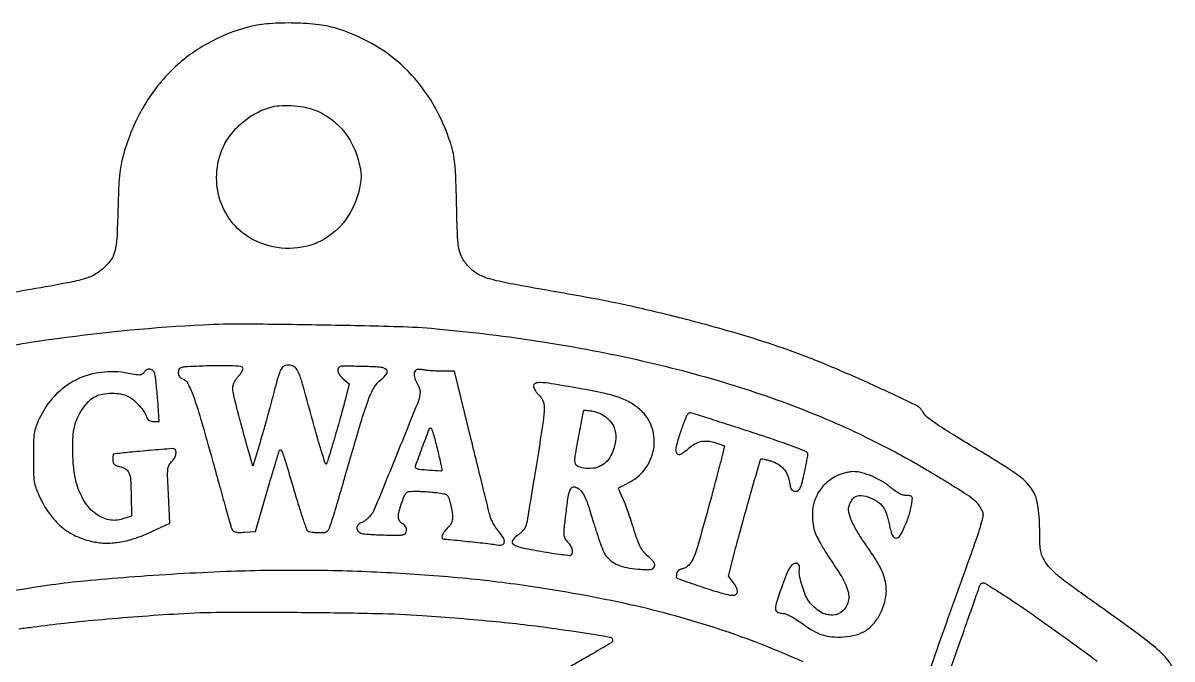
# Model space of a CAD drawing. Extents: x 54 to 922, y 29 to 1088.
# Drawn here: x 367 to 894, y 796 to 1088 of the extents above; entities that cross this region are included whole.
import ezdxf

# ---------------------------------------------------------------- set-up
doc = ezdxf.new("R2010")
doc.units = 0

msp = doc.modelspace()

# ---------------------------------------------------------------- linework, layer by layer
for points in [[(894.135369, 792.5, 0.0791), (891.502326, 796.475182, 0.030149), (886.707304, 801.102687, 0.018229), (878.896696, 807.301963, 0.004389), (865.5, 816.980835, -0.001246), (849.359191, 828.488575, -0.012319), (842.706468, 833.509366, -0.030065), (838.942877, 836.885944, -0.048738), (836.235511, 840.219983, -0.035597), (834.686518, 842.966766, -0.06504), (833.897081, 845.410917, -0.038017), (833.540522, 848.74565, -0.005606), (833.409475, 855.531494, 0.037497), (832.437055, 867.212291, 0.118086), (829.44561, 874.426085, 0.086669), (822.959817, 880.711465, 0.014671), (808.362266, 890.015815, -0.002744), (795.09851, 898.031676, -0.010644), (787.015577, 903.216938, -0.013482), (781.827864, 906.909784, -0.108879), (779.937667, 909.11647, 0.159971), (776.222192, 912.663055, 0.004375), (755.648111, 922.252155, 0.009821), (733.815277, 931.683075, 0.013891), (714, 939.149064, 0.012566), (693.578057, 945.632698, 0.008091), (669.61251, 952.164977, 0.008024), (645.058178, 958.01469, 0.011026), (622.79783, 962.429299, -0.001135), (591.668176, 967.965236, -0.018954), (581.420068, 970.215711, -0.060547), (575.823088, 972.418935, -0.079239), (571.46655, 975.759131, -0.056143), (568.468604, 979.732582, -0.08482), (566.925145, 983.772148, -0.039473), (566.1956, 989.988286, -0.004235), (565.768051, 1004.5, 0.003094), (565.443439, 1016.443965, 0.015732), (565.012544, 1023.08225, 0.026887), (564.291124, 1027.854253, 0.027242), (563.06384, 1032.5, 0.053896), (554.970745, 1050.601722, 0.06211), (543.498745, 1065.62437, 0.063202), (528.877563, 1077.168211, 0.058988), (511.5, 1085.017278, 0.046779), (502.629412, 1086.935065, 0.023995), (491.270707, 1087.748004, 0.023981), (479.811469, 1087.467358, 0.044), (470.600131, 1085.977228, 0.065264), (451.216448, 1078.265035, 0.06809), (434.783151, 1065.901966, 0.066741), (422.019208, 1049.338456, 0.058913), (413.413386, 1029.296586, 0.017323), (412.02815, 1023.944237, 0.024635), (411.200121, 1019.101603, 0.018128), (410.705053, 1013.210273, 0.005114), (410.360848, 1004, -0.003425), (409.89767, 990.372676, -0.0317), (409.28419, 984.506706, -0.072625), (408.097401, 980.834386, -0.065835), (405.880748, 977.516961, -0.058523), (401.363282, 973.446864, -0.072911), (396.333314, 970.886292, -0.034535), (388.324549, 968.787793, -0.004174), (370.382507, 965.543773, 0.005113), (338.876051, 959.786108, 0.010024)], [(319.120667, 931.254241, -0.02418), (382.504496, 943.093885, -0.021281), (449.5, 949.393738, -0.014664), (468.061939, 949.799889, -0.002477), (503.542481, 949.35985, -0.00238), (539.029117, 948.574927, -0.016247), (556.5, 947.53653, -0.015166), (605.173457, 941.559511, -0.017871), (650.776683, 932.871613, -0.018931), (693.119878, 921.523475, -0.022607), (732, 907.554826, -0.017918), (756.375679, 896.494834, -0.016705), (780.485212, 883.473855, -0.012411), (800.973617, 870.815695, -0.142204), (807.091458, 863.698617, -0.157291), (807.330833, 861.63534, -0.021575), (806.289363, 857.373419, -0.013722), (804.103352, 850.55513, -0.002458), (799.615465, 837.972768, 0.001301), (792.341928, 817.728535, 0.001358), (785.277357, 797.732277, 0.001011), (779.221033, 780.327722, 0.010974)], [(724.836008, 794.697556, 0.026406), (686.565715, 809.616398, 0.025209), (645.399565, 820.943024, 0.018536), (598.844284, 829.464055, 0.01326), (566.316327, 833.301846, 0.01077), (531.291127, 835.735947, 0.010552), (495.351335, 836.697293, 0.011155), (460.064291, 836.109031, 0.004672), (437.786347, 835.03169, 0.004564), (415.35842, 833.531447, 0.004768), (395.131491, 831.798698, 0.011047), (380, 830.01885, 0.014329), (346.423345, 824.329952, 0.015002)], [(792.281264, 791.007458, -0.000145), (795.995011, 801.5, 0.000339), (799.562149, 811.590771, 0.000513), (802.651137, 820.376562, 0.000189), (805.301473, 827.948669, 0.012705), (805.719619, 829.25, -0.059577), (806.00609, 829.919146, -0.063545), (806.437359, 830.485937, -0.071308), (806.941354, 830.869922, -0.127862), (807.441703, 831, -0.135851), (808.268068, 830.771253, -0.002617), (812.091862, 828.451349, -0.006119), (816.534326, 825.648769, -0.004038), (821.575072, 822.323742, -0.00565), (833.133001, 814.374211, -0.003226), (846.922462, 804.524765, -0.002662), (859.766252, 795.120446, -0.01753)], [(364.860934, 809.925598, 0.006044), (371.5, 810.756241, -0.007362), (385.960699, 812.526768, -0.004392), (403.212569, 814.228497, -0.004167), (421.828413, 815.743498, -0.004145), (440.5, 816.950947, -0.013346), (460.321686, 817.537786, -0.002875), (494.661193, 817.440179, -0.002952), (529.098167, 816.940913, -0.012052), (550, 816.010073, -0.007008), (584.01635, 813.193109, -0.011257), (612.91648, 809.7332, -0.006295), (636.150364, 806.12056, -0.614109), (636.933333, 803.611602, -0.060102), (636.561905, 803.328202, -0.00035), (632.808542, 801.123942, -0.001475), (628.51438, 798.623129, -0.000937), (623.5, 795.735191, 0.000472), (617.865516, 792.497104, 0.000356)]]:
    msp.add_lwpolyline(points, format="xyb")
for points in [[(500.212487, 1048.020303, -0.061216), (507.276882, 1044.33772, -0.062134), (513.199913, 1039.069861, -0.060919), (517.739587, 1032.406845, -0.055028), (520.729191, 1024.617013, -0.014656), (521.600197, 1020.849426, -0.041277), (521.911232, 1018.16556, -0.04223), (521.773797, 1015.50134, -0.015926), (521.150013, 1011.818839, -0.106703), (514.957849, 997.659134, -0.117929), (503.650098, 987.91674, -0.118144), (489.175341, 984.356104, -0.107369), (474.096417, 987.537218, -0.098895), (464.311165, 994.507977, -0.096421), (457.84867, 1004.760687, -0.094327), (455.615998, 1016.887563, -0.090022), (457.928049, 1029.202251, -0.064437), (461.378029, 1035.610863, -0.053926), (466.534087, 1041.369028, -0.052862), (472.919105, 1045.996495, -0.056362), (480, 1049.064873, -0.058994), (484.290828, 1049.838807, -0.028066), (489.911384, 1049.864004, -0.028003), (495.616027, 1049.247662, -0.048698)], [(422.213717, 927.417407, -0.128459), (421.463533, 926.637109, -0.125199), (420.420197, 926.313853, -0.053859), (418.677686, 926.411998, -0.007595), (415.133466, 927.053525, 0.078839), (402.559128, 927.517778, 0.08777), (390.954663, 923.984725, 0.087616), (381.251058, 916.677937, 0.078234), (374.180056, 906.218065, 0.024984), (372.691514, 902.579612, 0.047099), (371.924961, 899.50391, 0.031542), (371.585351, 895.612915, 0.005999), (371.5, 888.5, 0.005993), (371.585704, 881.35031, 0.032043), (371.928539, 877.46619, 0.047497), (372.707381, 874.377688, 0.024047), (374.234, 870.664106, 0.044986), (378.872364, 862.711757, 0.063261), (384.430336, 856.676986, 0.066684), (391.074789, 852.446367, 0.057595), (398.934742, 849.852606, 0.049717), (405.157184, 849.201056, 0.044684), (411.619029, 849.747292, 0.03984), (418.535868, 851.537623, 0.026468), (426.132114, 854.623217), (434.218825, 858.418077), (433.519622, 871.472792, -0.003102), (433.133334, 879.632694, -0.033481), (433.218637, 882.933562, -0.088542), (433.751957, 884.865119, -0.097611), (434.910209, 886.418741, 0.073292), (436.177132, 887.957195, 0.08021), (436.898536, 889.750286, 0.100787), (436.932857, 891.343808, 0.213345), (436.25, 892.342478, 0.158989), (435.410858, 892.543676, 0.00058), (425.184452, 891.711724, 0.003457), (415.564858, 890.850905, 0.007671), (408.25, 890.031882, 0.340077), (408.150332, 889.932798, 0.008814), (408.073438, 889.267647, 0.015086), (408.018014, 888.445309, 0.009282), (408, 887.475, 0.057078), (408.147599, 886.186254, 0.134273), (408.603771, 885.341247, 0.116216), (409.476359, 884.772742, 0.03718), (410.977574, 884.354485, -0.086595), (413.781556, 883.266425, -0.160535), (415.355503, 881.433502, -0.082462), (416.119546, 878.119976, -0.012333), (416.376077, 871.264939), (416.5, 861.538632), (412.642179, 860.259805, -0.130208), (406.25504, 859.868861, -0.112431), (400.108322, 862.626712, -0.094269), (394.947335, 868.311451, -0.066111), (391.435285, 876.236914, -0.044003), (390.138997, 882.726589, -0.02261), (389.608352, 891.007727, -0.022203), (389.814093, 899.036334, -0.063565), (390.904463, 904.5, -0.041081), (392.525171, 908.269534, -0.040139), (394.751106, 911.754511, -0.042544), (397.329806, 914.614762, -0.068816), (400.002033, 916.501051, -0.077622), (403.247724, 917.584993, -0.041286), (407.478747, 917.944903, -0.041306), (411.704233, 917.605163, -0.078776), (414.930544, 916.535917, -0.058592), (417.424426, 914.850546, -0.031809), (420.071318, 912.258401, -0.031782), (422.311819, 909.422881, -0.074597), (423.498288, 907.005396, 0.082518), (423.940667, 906.138797, 0.094072), (424.623535, 905.507031, 0.085071), (425.549504, 905.127252, 0.054926), (426.704396, 905), (429.274016, 905), (428.57533, 914.75, 0.0036), (428.267773, 918.648036, 0.004369), (427.921281, 922.296875, 0.003706), (427.580386, 925.360182, 0.030042), (427.329914, 926.75, 0.139627), (426.484557, 928.240827, 0.163378), (425.028934, 928.950468, 0.162249), (423.432181, 928.640104, 0.137588)], [(446.25, 930.275952, 0.004791), (441.022294, 929.999628, 0.064904), (439.14948, 929.635531, 0.203901), (438.308563, 928.892121, 0.111604), (438, 927.526945, 0.063049), (438.131091, 926.491492, 0.080091), (438.516149, 925.609666, 0.086064), (439.131407, 924.94023, 0.087349), (439.933143, 924.521219, -0.199785), (442.357209, 922.472363, -0.030784), (444.941399, 916.577692, -0.017738), (448.291815, 906.335235, -0.002992), (453.881492, 886.5, 0.000589), (456.991878, 875.2559, 0.000894), (459.724398, 865.490613, 0.00032), (462.101332, 857.074907, 0.022875), (462.558788, 855.702088, 0.118089), (463.167484, 854.817087, 0.120463), (464.106905, 854.311837, 0.064389), (465.644824, 854.11846, 0.013727), (468.344299, 854.202088), (473.437851, 854.5), (478.818591, 873, -0.001302), (480.910191, 880.122123, -0.002086), (482.736337, 886.188021, -0.000377), (484.374484, 891.533886, -0.117361), (484.599666, 891.916667, -0.514843), (485.285496, 891.816157, -0.033626), (486.221435, 889.645857, -0.012842), (487.697868, 885.103149, -0.001124), (491.119093, 873.48214, 0.004073), (493.208299, 866.53709, 0.006268), (495.139905, 860.566439, 0.002444), (496.878977, 855.494407, 0.159304), (497.434566, 854.765313, 0.097365), (498.094114, 854.478989, 0.018057), (499.401654, 854.241942, 0.018751), (500.973734, 854.075093, 0.016135), (502.634896, 854.015313, 0.025537), (505.249936, 854.139252, 0.159084), (506.461825, 854.671671, 0.119809), (507.299319, 855.888384, 0.011912), (508.490505, 859.25, 0.005598), (509.418717, 862.192949, 0.001175), (510.973015, 867.364063, 0.001231), (512.747439, 873.372251, 0.001166), (514.525282, 879.5, -0.001716), (521.81962, 904.538534, -0.016979), (525.276311, 914.939286, -0.042508), (527.979008, 920.683398, -0.095791), (531.123511, 924.299559, 0.063133), (533.757642, 926.958847, 0.392779), (533.593177, 928.70359, 0.160707), (531.034101, 929.814597, 0.017495), (524.531385, 930.178571, -0.000263), (521.101046, 930.252176, -0.000308), (517.84918, 930.32567, -0.000271), (515.100983, 930.390966, -0.001908), (513.763695, 930.428571, 0.150993), (511.984556, 929.940407, 0.250978), (511.242186, 928.61784, 0.155449), (511.819249, 926.675148, 0.06591), (513.649426, 924.625128), (516.440508, 922.22434), (514.728341, 915.36217, -0.007583), (512.611772, 907.395593, -0.003604), (509.657464, 897.200671, -0.000775), (506.473893, 886.563991, -0.123886), (505.844244, 885.510911, -0.561319), (505.56083, 885.579542, -0.001479), (504.089199, 890.217258, -0.005659), (502.444005, 895.670826, -0.003293), (500.587094, 902.249992, 0.001038), (495.076753, 922.115787, 0.02625), (493.276762, 927.45535, 0.11902), (491.630933, 929.78748, 0.15706), (489.257185, 930.812823, 0.121357), (486.810614, 930.454653, 0.177636), (485.217191, 929.004091, 0.05277), (483.832692, 925.489377, 0.003509), (481.010938, 915, -0.002668), (479.649456, 909.904758, -0.001784), (478.039422, 904.0875, -0.001796), (476.438539, 898.460332, -0.003534), (475.118061, 894), (472.232416, 884.5), (470.67627, 890, -0.002151), (467.327197, 902.034284, -0.005009), (464.947473, 911.085232, -0.00429), (463.294034, 917.885707, -0.057545), (463, 920.432051, -0.077915), (463.178575, 921.571052, -0.035477), (463.741863, 922.973374, -0.03403), (464.558964, 924.397456, -0.039637), (465.525491, 925.622006, 0.024829), (466.466453, 926.744247, 0.032352), (467.204782, 927.862786, 0.03388), (467.676867, 928.837546, 0.177322), (467.695794, 929.423528, 0.299734), (466.71794, 930.197701, 0.011878), (461.945317, 930.501087, 0.014978), (455.373808, 930.56531, 0.005761)], [(546.367958, 927.5165, 0.102075), (546.225071, 926.647463, 0.043264), (546.375329, 925.470286, 0.040123), (546.762739, 924.189055, 0.039953), (547.350237, 922.984241, -0.024352), (547.981716, 921.785569, -0.02219), (548.515382, 920.493904, -0.022802), (548.888142, 919.296642, -0.064147), (549, 918.428337, -0.095642), (548.221465, 914.395512, -0.001158), (538.205257, 889.586743, -0.001218), (528.102402, 864.90186, -0.090262), (525.76784, 861.267187, -0.026884), (524.83475, 860.369503, -0.022467), (523.754853, 859.518544, -0.023056), (522.694434, 858.829309, -0.055786), (521.841833, 858.4498, 0.154161), (520.479107, 857.490769, 0.186294), (520.044754, 855.998674, 0.175255), (520.720925, 854.532364, 0.138637), (522.25, 853.664543, 0.038014), (523.616157, 853.437473, 0.005275), (526.482812, 853.212943, 0.006016), (529.889216, 853.023412, 0.005067), (533.5, 852.902714, 0.004472), (539.038961, 852.823297, 0.051105), (541.209897, 853.033942, 0.160745), (542.272404, 853.638928, 0.147699), (542.810684, 854.778917, 0.080179), (542.799226, 855.722098, 0.082632), (542.490474, 856.603176, 0.079096), (541.897971, 857.366913, 0.065526), (541.060684, 857.967523, -0.133551), (539.661127, 859.289576, -0.129778), (539.104575, 861.153101, -0.073766), (539.422431, 863.901104, -0.019715), (540.734719, 868.115786, -0.014047), (541.942882, 871.236586, -0.128414), (542.819881, 872.383333, -0.146938), (544.09819, 872.880156, -0.020209), (546.984719, 872.991308, -0.010318), (549.084256, 872.943933, -0.005427), (551.690499, 872.80293, -0.005396), (554.358084, 872.600622, -0.008271), (556.663788, 872.362228, -0.014453), (559.951477, 871.870477, -0.123346), (561.299783, 871.26378, -0.143196), (562.107997, 870.127017, -0.021734), (562.913788, 867.4281, -0.021678), (563.797521, 863.141759, -0.070884), (563.850783, 860.254466, -0.099961), (563.109651, 858.035472, -0.073885), (561.5, 856, 0.044541), (559.972745, 854.285097, 0.082129), (559.121443, 852.628412, 0.173287), (559.157964, 851.501017, 0.308035), (559.894045, 851, -0.025378), (562.680654, 850.858469, -0.001208), (571.986218, 849.888049, -0.001324), (581.217952, 848.878045, -0.022285), (584.250825, 848.400476, 0.105736), (586.601715, 848.423857, 0.310361), (587.647394, 849.550167, 0.174134), (587.226274, 851.644958, 0.044363), (585.148035, 854.484178, -0.031463), (583.903992, 856.094984, -0.021876), (582.700208, 858.054101, -0.022139), (581.706851, 860.044217, -0.041836), (581.11747, 861.73687, -0.002218), (580.456823, 864.356814, -0.000095), (578.177851, 873.574268, -0.000163), (575.481387, 884.504556, -0.000116), (572.467735, 896.75), (564.78469, 928), (559.642345, 928.011006, -0.009895), (557.400656, 928.060173, -0.007231), (554.914207, 928.200011, -0.00731), (552.561106, 928.40113, -0.015986), (550.767721, 928.638972, 0.019902), (548.819219, 928.881881, 0.083699), (547.648306, 928.784728, 0.139853), (546.894269, 928.345255, 0.100029)], [(601.017277, 921.25, 0.099619), (601.193821, 920.415384, 0.035011), (601.758778, 919.322293, 0.033104), (602.565909, 918.175321, 0.033115), (603.517277, 917.14504, -0.045397), (604.642889, 915.864426, -0.058517), (605.411643, 914.501098, -0.057482), (605.852708, 912.97701, -0.04174), (606, 911.215684, -0.038821), (605.516291, 904.995056, -0.001556), (601.937855, 882.581179, -0.000829), (598.087721, 859.182765, -0.081845), (597.012099, 856.022608, -0.054287), (596.473915, 855.235719, -0.022442), (595.590391, 854.293405, -0.021887), (594.543798, 853.358784, -0.02629), (593.479441, 852.578486, 0.11669), (591.40644, 850.390534, 0.400425), (591.821778, 848.660747, 0.092043), (595.401943, 847.189798, 0.009277), (604.5, 845.461647, 0.003955), (609.536788, 844.642369, 0.006115), (613.901562, 844.022349, 0.00229), (617.646374, 843.554467, 0.163588), (618.25, 843.679713, 0.216268), (618.916826, 844.621846, 0.105579), (618.886118, 846.125127, 0.076985), (618.159069, 847.922064, 0.054065), (616.843025, 849.667093, -0.065001), (615.635517, 851.342966, -0.105312), (615.144133, 853.022063, -0.044836), (615.182507, 855.620869, -0.004058), (615.912205, 862.080037, -0.003827), (616.866046, 869.475792, -0.031669), (617.536201, 872.794843, -0.086796), (618.299129, 874.433621, -0.245228), (619.384483, 875, -0.169429), (621.810054, 874.153787, -0.095821), (623.858697, 871.762601, -0.047675), (625.901798, 867.212748, -0.010242), (628.51171, 858.960153, 0.007621), (630.133471, 853.737051, 0.00953), (631.803931, 848.944118, 0.007987), (633.33937, 844.990025, 0.070152), (634.280635, 843.37036, 0.067426), (636.776206, 840.952263, 0.061232), (639.904649, 839.191343, 0.050339), (643.903189, 837.999129, 0.02639), (649.051499, 837.292463, 0.007688), (652.9123, 837.028493, 0.050682), (654.843972, 837.122036, 0.118031), (655.94201, 837.566525, 0.147244), (656.612516, 838.432615, 0.142174), (656.693429, 839.394155, 0.090712), (656.274943, 840.443639, 0.058715), (655.302324, 841.65217, 0.021621), (653.672266, 843.118616, -0.04736), (651.651562, 845.133772, -0.054253), (650.149021, 847.40861, -0.034935), (648.744522, 850.680432, -0.008388), (646.891661, 856.292936, 0.005782), (645.532621, 860.482832, 0.005817), (644.079691, 864.631703, 0.005692), (642.730318, 868.218035, 0.023193), (641.785665, 870.346905, -0.008956), (641.070751, 871.841761, -0.0143), (640.519931, 873.146084, -0.008106), (640.117159, 874.233342, -0.306558), (640.180239, 874.473986, -0.056455), (640.431176, 874.648148, -0.001496), (641.626094, 875.286942, -0.003118), (643.03866, 876.02541, -0.002127), (644.653273, 876.848058, 0.109786), (651.982258, 882.843687, 0.1117), (656.02501, 891.343535, 0.114945), (655.95678, 900.557904, 0.121655), (651.797941, 908.577352, 0.064411), (647.324091, 912.514049, 0.055731), (641.778199, 915.412779, 0.037894), (633.978318, 917.778881, 0.011898), (622, 920.144492, 0.002228), (609.120711, 922.311991, 0.027416), (604.169343, 922.846103, 0.103599), (601.865424, 922.488884, 0.314928)], [(631.961364, 908.51998, -0.089612), (636.15012, 905.295856, -0.117276), (638.469668, 901.075753, -0.107619), (638.748676, 895.977413, -0.066678), (637.010078, 890.212361, -0.075109), (634.825328, 886.848424, -0.094152), (631.885691, 884.580531, -0.091198), (628.241862, 883.503207, -0.066131), (624.002774, 883.615547, -0.081199), (621.251854, 884.529024, -0.244371), (620.155245, 886.102045, -0.075495), (620.221835, 889.235064, -0.004084), (622, 899, 0.000413), (622.766736, 903.042004, 0.000665), (623.4125, 906.486847, 0.000095), (623.981655, 909.548734, 0.045931), (624, 909.748019, -0.435706), (624.501623, 910.214383, -0.020059), (627.086042, 909.921274, -0.027496), (629.857535, 909.33628, -0.053614)], [(671.169275, 907.25, 0.026862), (670.694844, 906.192713, 0.004137), (669.884354, 904.038205, 0.004609), (668.971765, 901.477232, 0.003988), (668.06044, 898.773678, 0.020868), (666.351656, 892.726946, 0.230352), (666.883335, 890.339484, 0.385145), (668.722055, 890.035955, 0.037233), (672.652781, 893, -0.063373), (675.513087, 894.931566, -0.080269), (678.549067, 895.894657, -0.074475), (681.910785, 895.888989, -0.0463), (685.746302, 894.938595), (688.791051, 893.87719), (687.514329, 888.688595, -0.003542), (686.799291, 885.868922, -0.000852), (685.572953, 881.2054, -0.000875), (684.146909, 875.8576, -0.000868), (682.698232, 870.5, -0.001771), (676.951478, 849.683581, -0.026737), (674.545393, 842.574803, -0.090003), (672.401213, 839.149828, -0.147562), (669.48735, 837.407469, 0.030347), (667.995812, 836.935306, 0.129262), (667.243855, 836.393517, 0.123534), (666.83751, 835.538213, 0.026675), (666.6, 833.904388, 0.342113), (667.158809, 833.029184, 0.002497), (675.836562, 829.976144, 0.009256), (684.366782, 827.198519, 0.018404), (691.2346, 825.375358, 0.105661), (693.445881, 825.348521, 0.27955), (694.564263, 826.377085, 0.17971), (694.420304, 828.329593, 0.051901), (692.858012, 830.978178), (690.554702, 834.093572), (692.839951, 843.014827, -0.004775), (695.612726, 853.42474, -0.0014), (700.069168, 869.36176, -0.000133), (705.080378, 887.073151, -0.120713), (705.503903, 887.81931, -0.25268), (705.763244, 887.905044, -0.007315), (706.940312, 887.678237, -0.01309), (708.352357, 887.345883, -0.008439), (709.970584, 886.890667, -0.062061), (713.300596, 885.423268, -0.080059), (715.855733, 883.276352, -0.079248), (717.625007, 880.416689, -0.059401), (718.640043, 876.849588, 0.022701), (719.047903, 874.877662, 0.092867), (719.560273, 873.773765, 0.147281), (720.300211, 873.20118, 0.091786), (721.386897, 873, 0.150612), (722.579544, 873.367592, 0.128052), (723.449591, 874.363345, 0.052986), (724.214488, 876.410755, 0.00766), (725.259579, 880.75, 0.003966), (725.926429, 883.831853, 0.005071), (726.4893, 886.681378, 0.003969), (726.9173, 889.074965, 0.042355), (727.000491, 890.058946, 0.301383), (726.31755, 891.088338, 0.008207), (721.06181, 893.206859, 0.010363), (713.214283, 896.03614, 0.002574), (700.25, 900.334593, 0.000818), (689.943459, 903.674427, 0.001316), (681.147835, 906.48323, 0.000203), (673.340751, 908.950244, 0.08559), (672.785184, 909.025648, 0.161114), (672.450318, 908.901379, 0.039428), (672.015649, 908.493471, 0.036346), (671.566733, 907.921777, 0.029386)], [(556.819273, 892.75, -0.002026), (557.666063, 889.145941, -0.002992), (558.377423, 885.975738, -0.001374), (558.959788, 883.270046, -0.057272), (559.016099, 882.678044, -0.425331), (558.508653, 882.208228, -0.004832), (553.403368, 882.55108, -0.007288), (548.442655, 883.005235, -0.156761), (547.115702, 883.59283, -0.306706), (546.892134, 884.476696, -0.001726), (550.009189, 892.992079, -0.001714), (553.185764, 901.488491, -0.311964), (553.925799, 902, -0.322969), (554.256484, 901.761523, -0.004514), (555.056483, 899.282812, -0.010568), (555.921862, 896.29621, -0.006518)], [(740.5, 880.109957, 0.090618), (734.52963, 875.909161, 0.096682), (730.592241, 869.953454, 0.092033), (729.063078, 862.702103, 0.07393), (730.045391, 854.776039, 0.046916), (730.792435, 852.819067, 0.011146), (732.407815, 849.72163, 0.011368), (734.432636, 846.23183, 0.011003), (736.635351, 842.798933, -0.007404), (741.805786, 834.867089, -0.033597), (744.428834, 830.016222, -0.059505), (745.580921, 826.41549, -0.088145), (745.630378, 823.109715, -0.156118), (743.152975, 818.23999, -0.189139), (738.498718, 816.18055, -0.148451), (732.750754, 817.660633, -0.093376), (727.556519, 822.337012, -0.067218), (725.984522, 825.099392, -0.021611), (724.408789, 829.555066, -0.020526), (723.230967, 834.061291, -0.090016), (723.134919, 836.799495, 0.050924), (723.199789, 838.316906, 0.146475), (722.842292, 839.29652, 0.1836), (722.070913, 839.787519, 0.088599), (720.882599, 839.819551, 0.162917), (719.658506, 839.193463, 0.064813), (718.509125, 837.667553, 0.034754), (717.208136, 834.951089, 0.007709), (715.382599, 830.126763, 0.006517), (712.690282, 822.350346, 0.072857), (712.121973, 819.132506, 0.26242), (712.920957, 817.612362, 0.144395), (714.997191, 817, -0.079709), (716.668365, 816.731882, -0.034625), (718.757581, 815.879477, -0.028339), (721.206029, 814.49938, -0.016164), (724.005641, 812.574763, 0.024377), (729.274988, 809.078306, 0.055017), (733.629399, 807.096162, 0.06032), (738.054096, 806.214166, 0.034977), (743.482344, 806.179773, 0.050799), (749.154753, 807.124886, 0.07726), (753.706236, 809.161945, 0.078717), (757.366034, 812.451336, 0.054864), (760.377091, 817.129195, 0.068297), (762.694991, 823.987405, 0.090283), (762.757266, 830.568619, 0.075996), (760.417903, 837.573487, 0.035274), (755.438003, 845.796396, -0.012135), (750.240124, 853.546388, -0.035653), (747.188859, 859.19541, -0.054076), (745.796835, 863.454083, -0.143777), (746.042824, 866.612636, -0.024795), (746.54448, 867.757749, -0.024965), (747.156007, 868.844882, -0.025738), (747.782859, 869.734581, -0.084999), (748.312561, 870.214335, -0.162599), (751.43545, 870.991779, -0.073789), (755.590133, 870.037822, -0.069905), (759.55364, 867.807288, -0.104315), (762.139348, 864.803511, -0.03968), (762.701983, 863.555518, -0.011673), (763.364887, 861.561031, -0.011642), (764.008149, 859.274635, -0.012265), (764.532212, 857, 0.014054), (765.182832, 854.221539, 0.059914), (765.81046, 852.640125, 0.115784), (766.555245, 851.804594, 0.154261), (767.519022, 851.5, 0.266241), (769.198163, 852.462326, 0.026222), (771.422379, 856.760386, 0.030963), (773.418699, 862.01296, 0.035265), (774.649312, 867.25, 0.013519), (774.966082, 869.613046, 0.167642), (774.76599, 870.483387, 0.229767), (774.099615, 870.902036, 0.027316), (772.307807, 871, -0.073009), (770.763434, 871.226715, -0.043829), (769.038441, 871.913942, -0.036887), (767.158235, 873.042176, -0.02344), (765.141867, 874.610563, 0.043125), (761.1765, 877.451957, 0.033782), (756.450874, 879.840621, 0.034762), (751.710348, 881.469562, 0.067167), (747.739273, 881.978038, 0.041829), (746.213875, 881.839783, 0.019638), (744.276537, 881.42023, 0.019302), (742.268571, 880.818539, 0.025672)]]:
    msp.add_lwpolyline(points, format="xyb", close=True)

doc.saveas('drawing.dxf')
